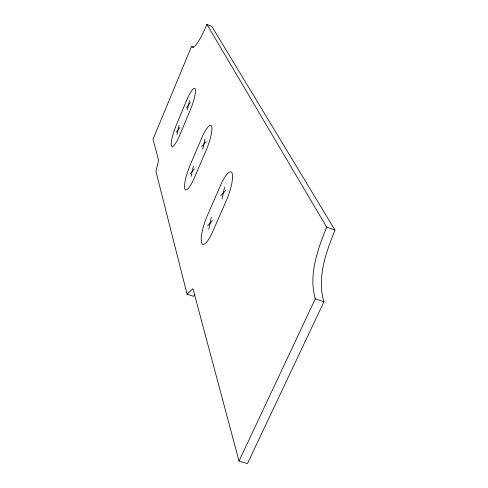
<?xml version="1.0" encoding="UTF-8"?>
<svg xmlns="http://www.w3.org/2000/svg" width="488" height="488" viewBox="0 0 488 488"><rect width="100%" height="100%" fill="white"/><g stroke="black" fill="none" stroke-linecap="round" stroke-linejoin="round"><path stroke-width="0.73" d="M222.064 198.927L224.547 187.032M208.797 229.305L211.328 217.331M202.734 149.237L205.027 138.934M191.089 176.497L193.425 166.127M187.355 109.709L189.478 100.626M176.979 134.426L179.139 125.288M206.93 24.4L326.655 227.115C317.688 249.514 308.373 274.64 315.297 298.839L239.022 461.062L247.453 463.6L323.928 301.785C316.73 277.66 326.002 252.467 334.994 230.104L211.761 26.291L206.93 24.4A31.134 5.618 -69 0 1 191.51 46.439L153.006 139.324L158.594 160.223L155.91 171.312L187.063 294.191L193.413 296.308L195.029 294.813M186.544 107.628L190.308 102.663M176.235 132.211L179.901 127.466M201.727 146.662L206.052 141.465M190.167 173.758L194.364 168.824M220.789 195.645L225.852 190.253M207.626 225.822L212.53 220.759M187.063 294.191L192.937 288.683L239.022 461.062M315.297 298.839L323.928 301.785M326.655 227.115L334.994 230.104M191.51 46.439L193.523 47.214M186.562 100.491L176.357 124.867A17.775 3.453 -69.9 0 0 171.416 145.814A17.775 3.453 -69.9 0 0 179.816 134.963L190.326 109.953A17.891 3.489 -69.7 0 0 195.243 89.017A17.891 3.489 -69.7 0 0 186.562 100.491M201.587 138.293L190.149 165.145A19.776 4.276 -70.2 0 0 184.812 188.911A19.776 4.276 -70.2 0 0 194.431 177.644L206.253 150.036A19.91 4.331 -69.9 0 0 211.554 126.276A19.91 4.331 -69.9 0 0 201.587 138.293M220.393 185.623L207.394 215.501A22.302 5.429 -70.7 0 0 201.605 242.926A22.302 5.429 -70.7 0 0 212.829 231.379L226.328 200.562A22.454 5.514 -70.3 0 0 232.075 173.136A22.454 5.514 -70.3 0 0 220.393 185.623"/></g></svg>
